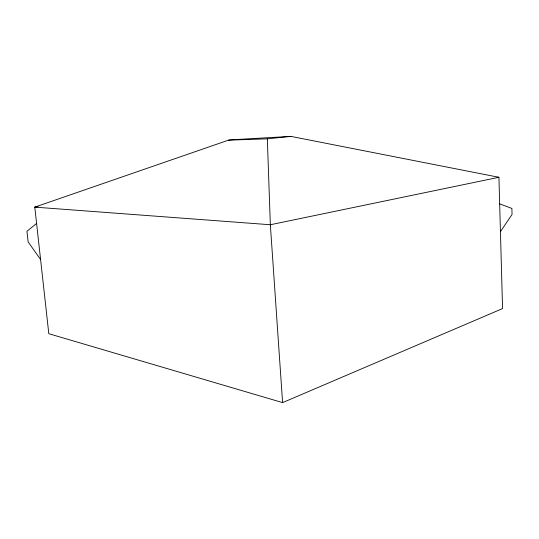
<?xml version="1.0" encoding="UTF-8"?>
<svg xmlns="http://www.w3.org/2000/svg" width="539" height="539" viewBox="0 0 539 539"><rect width="100%" height="100%" fill="white"/><g stroke="black" fill="none" stroke-linecap="round" stroke-linejoin="round"><path stroke-width="0.81" d="M500.435 231.676L512.05 214.434L511.895 208.445L499.666 203.857M36.591 223.436L26.95 231.319L28.143 241.91L40.593 259.535M282.598 402.613L502.564 308.577L498.932 177.291L290.871 136.387L232.599 139.736L228.543 140.147L34.786 207.131L48.806 333.702L282.598 402.613L270.342 224.75L267.331 138.833L290.871 136.387M38.114 206.646L34.786 207.131L270.342 224.75L498.932 177.291L497.254 177.27M228.543 140.147L267.331 138.833"/></g></svg>
